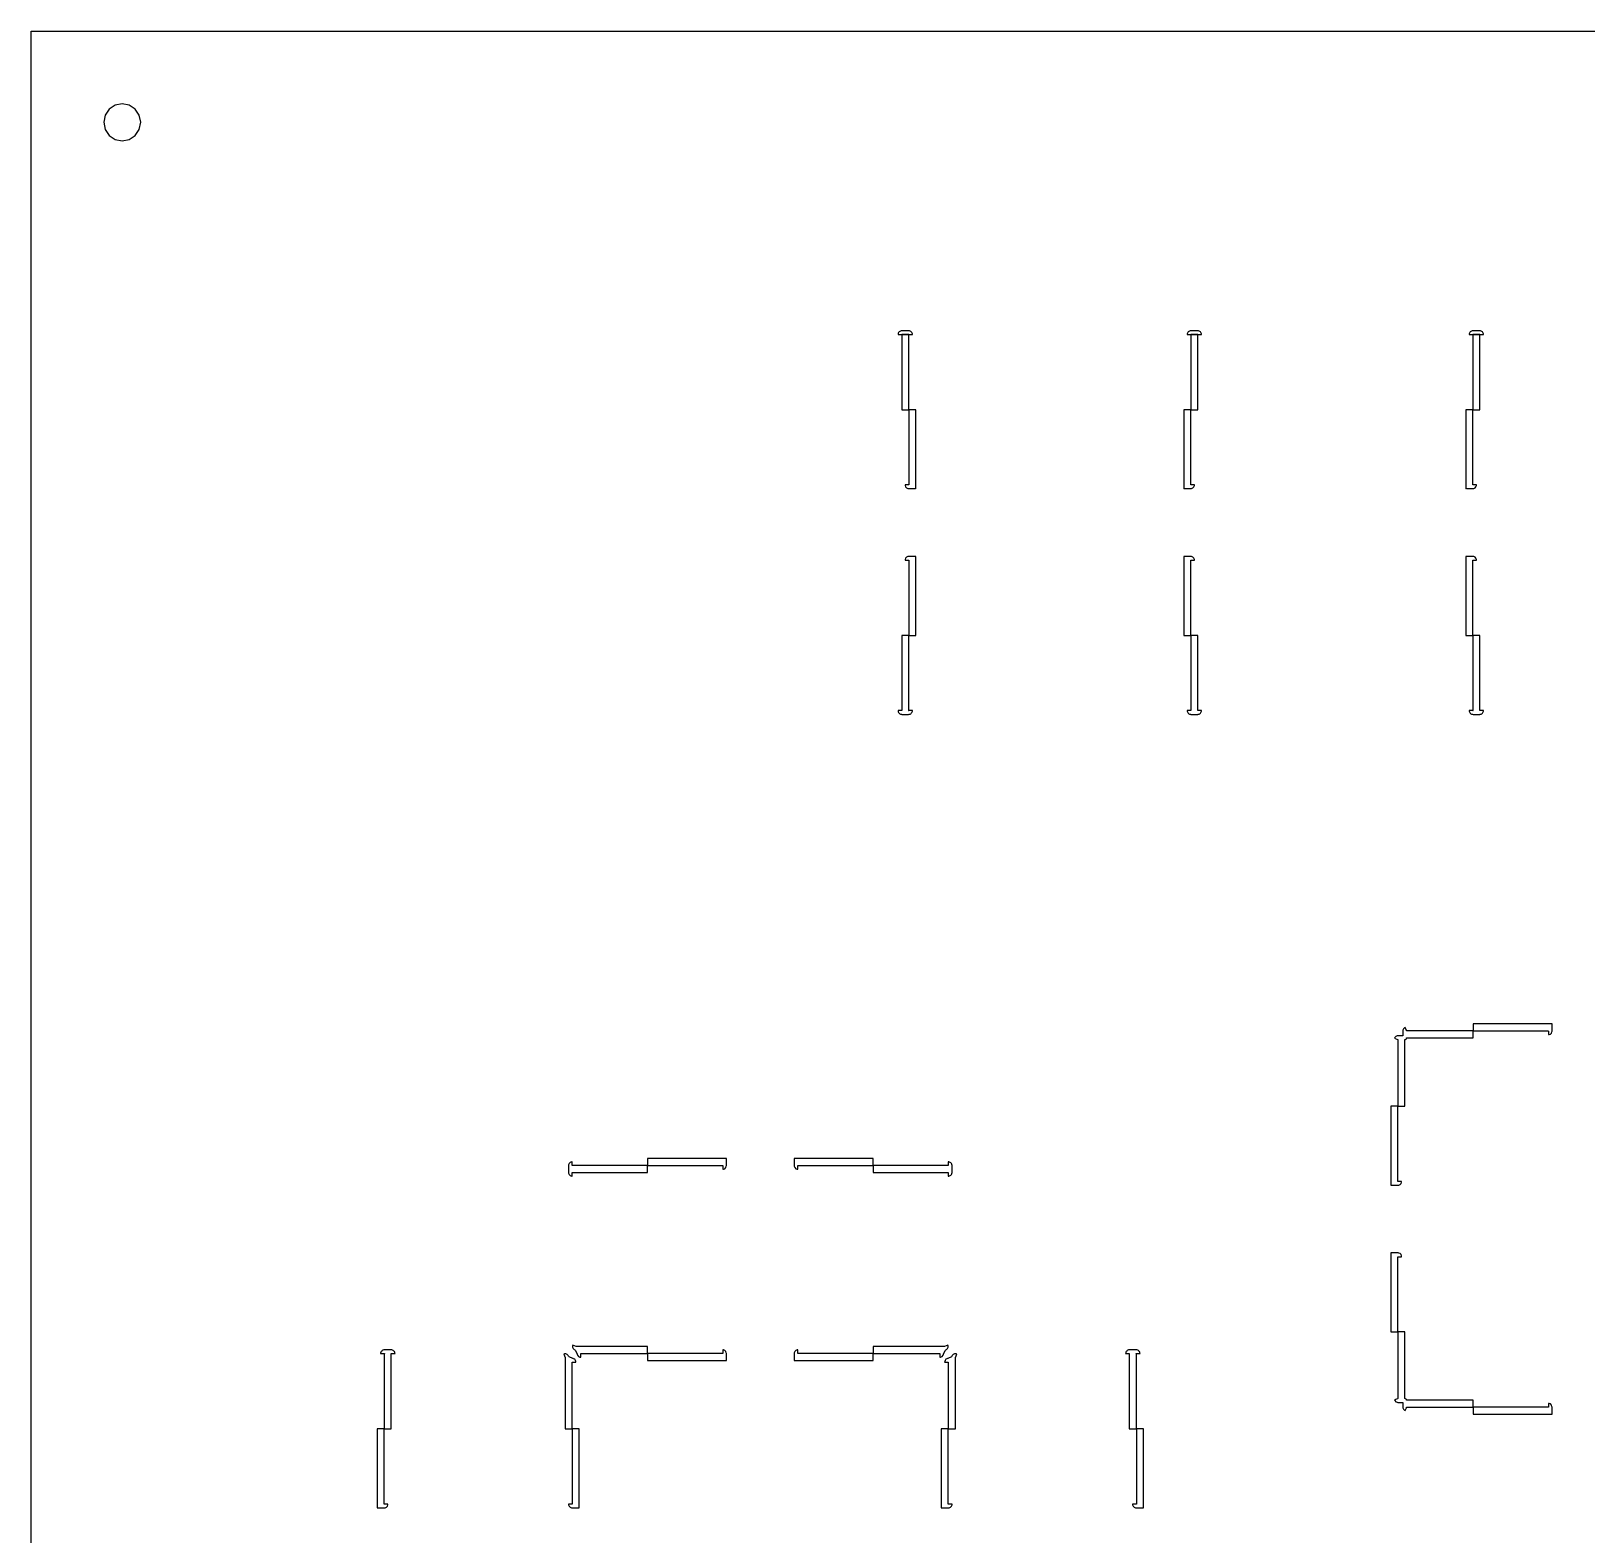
# Model space of a CAD drawing. Header units: metres. Extents: x -73 to 826, y -34 to 331.
# Drawn here: x -73.1 to 137.1, y 127.9 to 331 of the extents above; entities that cross this region are included whole.
import ezdxf

# ---------------------------------------------------------------- set-up
doc = ezdxf.new("R2010")
doc.units = ezdxf.units.M

msp = doc.modelspace()

# ---------------------------------------------------------------- linework, layer by layer
for points in [[(371.51, -33.64), (-73.11, -33.64), (-73.11, 330.98), (371.51, 330.98), (371.51, -33.64)], [(-58.3, 318.67), (-58.49, 319.63), (-59.03, 320.44), (-59.84, 320.98), (-60.8, 321.17), (-61.76, 320.98), (-62.57, 320.44), (-63.11, 319.63), (-63.3, 318.67), (-63.11, 317.71), (-62.57, 316.9), (-61.76, 316.36), (-60.8, 316.17), (-59.84, 316.36), (-59.03, 316.9), (-58.49, 317.71), (-58.3, 318.67)], [(44.01, 290.02), (45.95, 290.02), (45.95, 290.05), (45.95, 290.05), (45.95, 290.1), (45.94, 290.11), (45.92, 290.2), (45.92, 290.2), (45.87, 290.29), (45.87, 290.29), (45.8, 290.37), (45.8, 290.37), (45.73, 290.43), (45.72, 290.44), (45.64, 290.48), (45.64, 290.48), (45.54, 290.51), (45.53, 290.51), (45.49, 290.52), (45.49, 290.52), (45.44, 290.52), (44.52, 290.52), (44.48, 290.52), (44.48, 290.52), (44.43, 290.51), (44.42, 290.51), (44.33, 290.48), (44.33, 290.48), (44.24, 290.44), (44.23, 290.43), (44.16, 290.37), (44.16, 290.37), (44.09, 290.29), (44.09, 290.29), (44.04, 290.2), (44.04, 290.2), (44.02, 290.11), (44.01, 290.1), (44.01, 290.05), (44.01, 290.05), (44.01, 290.02)], [(83.06, 290.02), (85.01, 290.02), (85.01, 290.05), (85.01, 290.05), (85, 290.1), (85, 290.11), (84.97, 290.2), (84.97, 290.2), (84.92, 290.29), (84.92, 290.29), (84.86, 290.37), (84.86, 290.37), (84.78, 290.43), (84.77, 290.44), (84.69, 290.48), (84.69, 290.48), (84.59, 290.51), (84.59, 290.51), (84.54, 290.52), (84.54, 290.52), (84.49, 290.52), (83.58, 290.52), (83.53, 290.52), (83.53, 290.52), (83.48, 290.51), (83.47, 290.51), (83.38, 290.48), (83.38, 290.48), (83.29, 290.44), (83.29, 290.43), (83.21, 290.37), (83.21, 290.37), (83.15, 290.29), (83.14, 290.29), (83.1, 290.2), (83.1, 290.2), (83.07, 290.11), (83.07, 290.1), (83.06, 290.05), (83.06, 290.05), (83.06, 290.02)], [(121.16, 290.02), (123.11, 290.02), (123.11, 290.05), (123.11, 290.05), (123.1, 290.1), (123.1, 290.11), (123.07, 290.2), (123.07, 290.2), (123.02, 290.29), (123.02, 290.29), (122.96, 290.37), (122.96, 290.37), (122.88, 290.43), (122.87, 290.44), (122.79, 290.48), (122.79, 290.48), (122.69, 290.51), (122.69, 290.51), (122.64, 290.52), (122.64, 290.52), (122.59, 290.52), (121.68, 290.52), (121.63, 290.52), (121.63, 290.52), (121.58, 290.51), (121.57, 290.51), (121.48, 290.48), (121.48, 290.48), (121.39, 290.44), (121.39, 290.43), (121.31, 290.37), (121.31, 290.37), (121.25, 290.29), (121.24, 290.29), (121.2, 290.2), (121.2, 290.2), (121.17, 290.11), (121.17, 290.1), (121.16, 290.05), (121.16, 290.05), (121.16, 290.02)], [(45.46, 279.88), (45.46, 290), (45.46, 290.01), (45.45, 290.02), (45.44, 290.02), (45.44, 290.02), (44.52, 290.02), (44.52, 290.02), (44.51, 290.02), (44.51, 290.01), (44.5, 290), (44.5, 279.88), (44.51, 279.88), (44.51, 279.87), (44.52, 279.87), (44.52, 279.86), (45.44, 279.86), (45.44, 279.87), (45.45, 279.87), (45.46, 279.88), (45.46, 279.88)], [(83.58, 279.86), (84.49, 279.86), (84.5, 279.87), (84.5, 279.87), (84.51, 279.88), (84.51, 279.88), (84.51, 290), (84.51, 290.01), (84.5, 290.02), (84.5, 290.02), (84.49, 290.02), (83.58, 290.02), (83.57, 290.02), (83.56, 290.02), (83.56, 290.01), (83.56, 290), (83.56, 279.88), (83.56, 279.88), (83.56, 279.87), (83.57, 279.87), (83.58, 279.86)], [(121.68, 279.86), (122.59, 279.86), (122.6, 279.87), (122.6, 279.87), (122.61, 279.88), (122.61, 279.88), (122.61, 290), (122.61, 290.01), (122.6, 290.02), (122.6, 290.02), (122.59, 290.02), (121.68, 290.02), (121.67, 290.02), (121.66, 290.02), (121.66, 290.01), (121.66, 290), (121.66, 279.88), (121.66, 279.88), (121.66, 279.87), (121.67, 279.87), (121.68, 279.86)], [(46.41, 269.2), (46.41, 279.84), (46.41, 279.85), (46.4, 279.86), (46.4, 279.86), (46.39, 279.86), (45.48, 279.86), (45.47, 279.86), (45.46, 279.86), (45.46, 279.85), (45.46, 279.84), (45.46, 269.73), (45.45, 269.72), (45.45, 269.71), (45.44, 269.71), (45.43, 269.7), (44.95, 269.7), (44.95, 269.61), (44.95, 269.61), (45.03, 269.43), (45.03, 269.43), (45.17, 269.29), (45.17, 269.29), (45.35, 269.21), (45.35, 269.21), (45.44, 269.2), (46.33, 269.2), (46.33, 269.2), (46.37, 269.19), (46.37, 269.19), (46.41, 269.2), (46.41, 269.2)], [(82.6, 279.84), (82.6, 269.2), (82.6, 269.2), (82.64, 269.19), (82.64, 269.19), (82.68, 269.2), (82.68, 269.2), (83.57, 269.2), (83.67, 269.21), (83.67, 269.21), (83.85, 269.29), (83.85, 269.29), (83.98, 269.43), (83.98, 269.43), (84.06, 269.61), (84.06, 269.61), (84.06, 269.7), (83.58, 269.7), (83.57, 269.71), (83.56, 269.71), (83.56, 269.72), (83.56, 269.73), (83.56, 279.84), (83.56, 279.85), (83.55, 279.86), (83.54, 279.86), (83.54, 279.86), (82.62, 279.86), (82.62, 279.86), (82.61, 279.86), (82.61, 279.85), (82.6, 279.84)], [(120.7, 279.84), (120.7, 269.2), (120.7, 269.2), (120.74, 269.19), (120.74, 269.19), (120.78, 269.2), (120.78, 269.2), (121.67, 269.2), (121.77, 269.21), (121.77, 269.21), (121.95, 269.29), (121.95, 269.29), (122.08, 269.43), (122.08, 269.43), (122.16, 269.61), (122.16, 269.61), (122.16, 269.7), (121.68, 269.7), (121.67, 269.71), (121.66, 269.71), (121.66, 269.72), (121.66, 269.73), (121.66, 279.84), (121.66, 279.85), (121.65, 279.86), (121.64, 279.86), (121.64, 279.86), (120.72, 279.86), (120.72, 279.86), (120.71, 279.86), (120.71, 279.85), (120.7, 279.84)], [(44.95, 259.54), (45.43, 259.54), (45.44, 259.54), (45.45, 259.54), (45.45, 259.53), (45.46, 259.52), (45.46, 249.4), (45.46, 249.4), (45.46, 249.39), (45.47, 249.39), (45.48, 249.38), (46.39, 249.38), (46.4, 249.39), (46.4, 249.39), (46.41, 249.4), (46.41, 249.4), (46.41, 260.05), (46.41, 260.05), (46.37, 260.05), (46.37, 260.05), (46.33, 260.04), (46.33, 260.04), (45.44, 260.04), (45.35, 260.03), (45.35, 260.03), (45.17, 259.96), (45.17, 259.96), (45.03, 259.82), (45.03, 259.82), (44.95, 259.64), (44.95, 259.64), (44.95, 259.54)], [(82.6, 260.05), (82.6, 249.4), (82.61, 249.4), (82.61, 249.39), (82.62, 249.39), (82.62, 249.38), (83.54, 249.38), (83.54, 249.39), (83.55, 249.39), (83.56, 249.4), (83.56, 249.4), (83.56, 259.52), (83.56, 259.53), (83.56, 259.54), (83.57, 259.54), (83.58, 259.54), (84.06, 259.54), (84.06, 259.64), (84.06, 259.64), (83.98, 259.82), (83.98, 259.82), (83.85, 259.96), (83.85, 259.96), (83.67, 260.03), (83.67, 260.03), (83.57, 260.04), (82.68, 260.04), (82.68, 260.04), (82.64, 260.05), (82.64, 260.05), (82.6, 260.05), (82.6, 260.05)], [(120.7, 260.05), (120.7, 249.4), (120.71, 249.4), (120.71, 249.39), (120.72, 249.39), (120.72, 249.38), (121.64, 249.38), (121.64, 249.39), (121.65, 249.39), (121.66, 249.4), (121.66, 249.4), (121.66, 259.52), (121.66, 259.53), (121.66, 259.54), (121.67, 259.54), (121.68, 259.54), (122.16, 259.54), (122.16, 259.64), (122.16, 259.64), (122.08, 259.82), (122.08, 259.82), (121.95, 259.96), (121.95, 259.96), (121.77, 260.03), (121.77, 260.03), (121.67, 260.04), (120.78, 260.04), (120.78, 260.04), (120.74, 260.05), (120.74, 260.05), (120.7, 260.05), (120.7, 260.05)], [(45.95, 239.22), (45.44, 239.22), (45.44, 239.23), (45.45, 239.23), (45.46, 239.24), (45.46, 239.24), (45.46, 249.36), (45.46, 249.36), (45.46, 249.37), (45.45, 249.37), (45.45, 249.38), (45.44, 249.38), (45.44, 249.38), (44.52, 249.38), (44.52, 249.38), (44.51, 249.38), (44.51, 249.37), (44.5, 249.36), (44.5, 239.24), (44.51, 239.24), (44.51, 239.23), (44.52, 239.23), (44.52, 239.22), (44.01, 239.22), (44.01, 239.19), (44.01, 239.19), (44.01, 239.15), (44.02, 239.14), (44.04, 239.05), (44.04, 239.04), (44.09, 238.96), (44.09, 238.95), (44.16, 238.88), (44.16, 238.88), (44.23, 238.81), (44.24, 238.81), (44.33, 238.76), (44.33, 238.76), (44.42, 238.74), (44.43, 238.73), (44.48, 238.73), (44.48, 238.73), (44.52, 238.72), (45.44, 238.72), (45.49, 238.73), (45.49, 238.73), (45.53, 238.73), (45.54, 238.74), (45.64, 238.76), (45.64, 238.76), (45.72, 238.81), (45.73, 238.81), (45.8, 238.88), (45.8, 238.88), (45.87, 238.95), (45.87, 238.96), (45.92, 239.04), (45.92, 239.05), (45.94, 239.14), (45.95, 239.15), (45.95, 239.19), (45.95, 239.19), (45.95, 239.22)], [(85.01, 239.22), (84.49, 239.22), (84.5, 239.23), (84.5, 239.23), (84.51, 239.24), (84.51, 239.24), (84.51, 249.36), (84.51, 249.37), (84.5, 249.38), (84.5, 249.38), (84.49, 249.38), (83.58, 249.38), (83.57, 249.38), (83.56, 249.38), (83.56, 249.37), (83.56, 249.36), (83.56, 239.24), (83.56, 239.24), (83.56, 239.23), (83.57, 239.23), (83.58, 239.22), (83.06, 239.22), (83.06, 239.19), (83.06, 239.19), (83.07, 239.15), (83.07, 239.14), (83.1, 239.05), (83.1, 239.04), (83.14, 238.96), (83.15, 238.95), (83.21, 238.88), (83.21, 238.88), (83.29, 238.81), (83.29, 238.81), (83.38, 238.76), (83.38, 238.76), (83.47, 238.74), (83.48, 238.73), (83.53, 238.73), (83.53, 238.73), (83.58, 238.72), (84.49, 238.72), (84.54, 238.73), (84.54, 238.73), (84.59, 238.73), (84.59, 238.74), (84.69, 238.76), (84.69, 238.76), (84.77, 238.81), (84.78, 238.81), (84.86, 238.88), (84.86, 238.88), (84.92, 238.95), (84.92, 238.96), (84.97, 239.04), (84.97, 239.05), (85, 239.14), (85, 239.15), (85.01, 239.19), (85.01, 239.19), (85.01, 239.22)], [(123.11, 239.22), (122.59, 239.22), (122.6, 239.23), (122.6, 239.23), (122.61, 239.24), (122.61, 239.24), (122.61, 249.36), (122.61, 249.37), (122.6, 249.38), (122.6, 249.38), (122.59, 249.38), (121.68, 249.38), (121.67, 249.38), (121.66, 249.38), (121.66, 249.37), (121.66, 249.36), (121.66, 239.24), (121.66, 239.24), (121.66, 239.23), (121.67, 239.23), (121.68, 239.22), (121.16, 239.22), (121.16, 239.19), (121.16, 239.19), (121.17, 239.15), (121.17, 239.14), (121.2, 239.05), (121.2, 239.04), (121.24, 238.96), (121.25, 238.95), (121.31, 238.88), (121.31, 238.88), (121.39, 238.81), (121.39, 238.81), (121.48, 238.76), (121.48, 238.76), (121.57, 238.74), (121.58, 238.73), (121.63, 238.73), (121.63, 238.73), (121.68, 238.72), (122.59, 238.72), (122.64, 238.73), (122.64, 238.73), (122.69, 238.73), (122.69, 238.74), (122.79, 238.76), (122.79, 238.76), (122.87, 238.81), (122.88, 238.81), (122.96, 238.88), (122.96, 238.88), (123.02, 238.95), (123.02, 238.96), (123.07, 239.04), (123.07, 239.05), (123.1, 239.14), (123.1, 239.15), (123.11, 239.19), (123.11, 239.19), (123.11, 239.22)], [(111.08, 194.99), (111.46, 194.83), (111.54, 194.82), (111.54, 194.82), (111.54, 185.83), (111.54, 185.82), (111.55, 185.82), (111.55, 185.81), (111.56, 185.81), (112.47, 185.81), (112.48, 185.81), (112.49, 185.82), (112.49, 185.82), (112.49, 185.83), (112.49, 194.82), (112.49, 194.82), (112.57, 194.83), (112.63, 194.88), (112.68, 194.94), (112.69, 195.02), (121.68, 195.02), (121.69, 195.02), (121.69, 195.02), (121.7, 195.03), (121.7, 195.04), (121.7, 195.95), (121.7, 195.96), (121.69, 195.96), (121.69, 195.97), (121.68, 195.97), (112.69, 195.97), (112.68, 196.05), (112.52, 196.43), (112.52, 196.43), (112.42, 196.38), (112.42, 196.38), (112.28, 196.25), (112.28, 196.25), (112.2, 196.07), (112.2, 196.07), (112.19, 195.97), (112.19, 195.32), (112.19, 195.32), (112.19, 195.32), (112.19, 195.32), (112.19, 195.32), (111.54, 195.32), (111.44, 195.31), (111.44, 195.31), (111.26, 195.23), (111.26, 195.23), (111.12, 195.09), (111.12, 195.09), (111.08, 194.99)], [(132.37, 196.92), (121.72, 196.92), (121.71, 196.92), (121.71, 196.92), (121.7, 196.91), (121.7, 196.9), (121.7, 195.99), (121.7, 195.98), (121.71, 195.98), (121.71, 195.97), (121.72, 195.97), (131.84, 195.97), (131.85, 195.97), (131.85, 195.96), (131.86, 195.96), (131.86, 195.95), (131.86, 195.47), (131.96, 195.47), (131.96, 195.47), (132.14, 195.54), (132.14, 195.54), (132.27, 195.68), (132.27, 195.68), (132.35, 195.86), (132.35, 195.86), (132.36, 195.96), (132.36, 195.99), (132.36, 196.84), (132.36, 196.84), (132.37, 196.89), (132.37, 196.89), (132.37, 196.92), (132.37, 196.92)], [(110.59, 185.79), (110.59, 175.65), (110.59, 175.14), (110.59, 175.14), (110.62, 175.14), (110.62, 175.14), (110.67, 175.15), (110.67, 175.15), (111.52, 175.15), (111.55, 175.15), (111.65, 175.16), (111.65, 175.16), (111.83, 175.23), (111.83, 175.23), (111.97, 175.37), (111.97, 175.37), (112.04, 175.55), (112.04, 175.55), (112.04, 175.65), (111.56, 175.65), (111.55, 175.65), (111.55, 175.66), (111.54, 175.66), (111.54, 175.67), (111.54, 185.79), (111.54, 185.8), (111.53, 185.8), (111.53, 185.81), (111.52, 185.81), (110.61, 185.81), (110.6, 185.81), (110.59, 185.8), (110.59, 185.8), (110.59, 185.79)], [(10.16, 177.82), (10.16, 177.81), (10.16, 177.81), (10.17, 177.8), (10.18, 177.8), (20.3, 177.8), (20.31, 177.8), (20.31, 177.79), (20.32, 177.79), (20.32, 177.78), (20.32, 177.3), (20.42, 177.3), (20.42, 177.3), (20.6, 177.37), (20.6, 177.37), (20.73, 177.51), (20.73, 177.51), (20.81, 177.69), (20.81, 177.69), (20.82, 177.79), (20.82, 178.67), (20.82, 178.67), (20.83, 178.72), (20.83, 178.72), (20.83, 178.75), (20.83, 178.75), (10.18, 178.75), (10.17, 178.75), (10.17, 178.75), (10.16, 178.74), (10.16, 178.73), (10.16, 177.82), (10.16, 177.82)], [(30.48, 177.3), (30.48, 177.78), (30.48, 177.79), (30.49, 177.79), (30.49, 177.8), (30.5, 177.8), (40.62, 177.8), (40.63, 177.8), (40.63, 177.81), (40.64, 177.81), (40.64, 177.82), (40.64, 177.82), (40.64, 177.82), (40.64, 178.73), (40.64, 178.74), (40.63, 178.75), (40.63, 178.75), (40.62, 178.75), (29.97, 178.75), (29.97, 178.75), (29.97, 178.72), (29.97, 178.72), (29.98, 178.67), (29.98, 178.67), (29.98, 177.79), (29.99, 177.69), (29.99, 177.69), (30.07, 177.51), (30.07, 177.51), (30.2, 177.37), (30.2, 177.37), (30.38, 177.3), (30.38, 177.3), (30.48, 177.3)], [(0, 176.35), (0, 176.87), (0, 176.86), (0.01, 176.85), (0.01, 176.85), (0.02, 176.85), (10.14, 176.85), (10.15, 176.85), (10.15, 176.85), (10.16, 176.86), (10.16, 176.87), (10.16, 177.78), (10.16, 177.79), (10.15, 177.79), (10.15, 177.8), (10.14, 177.8), (0.02, 177.8), (0.01, 177.8), (0.01, 177.79), (0, 177.79), (0, 177.78), (0, 177.8), (0, 178.3), (-0.03, 178.3), (-0.03, 178.3), (-0.08, 178.29), (-0.08, 178.29), (-0.18, 178.26), (-0.18, 178.26), (-0.27, 178.21), (-0.27, 178.21), (-0.35, 178.15), (-0.35, 178.15), (-0.41, 178.07), (-0.41, 178.07), (-0.46, 177.98), (-0.46, 177.98), (-0.49, 177.88), (-0.49, 177.88), (-0.5, 177.83), (-0.5, 177.83), (-0.5, 177.78), (-0.5, 176.87), (-0.5, 176.82), (-0.5, 176.82), (-0.49, 176.77), (-0.49, 176.76), (-0.46, 176.67), (-0.46, 176.67), (-0.41, 176.58), (-0.41, 176.58), (-0.35, 176.5), (-0.35, 176.5), (-0.27, 176.44), (-0.27, 176.43), (-0.18, 176.39), (-0.18, 176.39), (-0.08, 176.36), (-0.08, 176.36), (-0.03, 176.35), (-0.03, 176.35), (0, 176.35)], [(50.8, 178.3), (50.8, 177.78), (50.8, 177.79), (50.79, 177.79), (50.79, 177.8), (50.78, 177.8), (40.66, 177.8), (40.65, 177.8), (40.65, 177.79), (40.64, 177.79), (40.64, 177.78), (40.64, 177.78), (40.64, 177.78), (40.64, 176.87), (40.64, 176.86), (40.65, 176.85), (40.65, 176.85), (40.66, 176.85), (50.78, 176.85), (50.79, 176.85), (50.79, 176.85), (50.8, 176.86), (50.8, 176.87), (50.8, 176.35), (50.83, 176.35), (50.83, 176.35), (50.88, 176.36), (50.88, 176.36), (50.98, 176.39), (50.98, 176.39), (51.07, 176.43), (51.07, 176.44), (51.15, 176.5), (51.15, 176.5), (51.21, 176.58), (51.21, 176.58), (51.26, 176.67), (51.26, 176.67), (51.29, 176.76), (51.29, 176.77), (51.3, 176.82), (51.3, 176.82), (51.3, 176.87), (51.3, 177.78), (51.3, 177.83), (51.3, 177.83), (51.29, 177.88), (51.29, 177.88), (51.26, 177.98), (51.26, 177.98), (51.21, 178.07), (51.21, 178.07), (51.15, 178.15), (51.15, 178.15), (51.07, 178.21), (51.07, 178.21), (50.98, 178.26), (50.98, 178.26), (50.88, 178.29), (50.88, 178.29), (50.83, 178.3), (50.83, 178.3), (50.8, 178.3)], [(110.59, 166), (110.59, 165.49), (110.59, 155.35), (110.59, 155.34), (110.59, 155.34), (110.6, 155.33), (110.61, 155.33), (111.52, 155.33), (111.53, 155.33), (111.53, 155.34), (111.54, 155.34), (111.54, 155.35), (111.54, 165.47), (111.54, 165.48), (111.55, 165.48), (111.55, 165.49), (111.56, 165.49), (112.04, 165.49), (112.04, 165.59), (112.04, 165.59), (111.97, 165.77), (111.97, 165.77), (111.83, 165.9), (111.83, 165.9), (111.65, 165.98), (111.65, 165.98), (111.55, 165.99), (110.67, 165.99), (110.67, 165.99), (110.62, 166), (110.62, 166), (110.59, 166), (110.59, 166)], [(1.15, 151.9), (1.15, 152.4), (10.14, 152.4), (10.15, 152.4), (10.16, 152.41), (10.16, 152.41), (10.16, 152.42), (10.16, 152.42), (10.16, 153.33), (10.16, 153.34), (10.15, 153.35), (10.15, 153.35), (10.14, 153.35), (0.52, 153.35), (0.08, 153.54), (0.07, 153.54), (0.07, 153.54), (0.04, 153.45), (0.04, 153.45), (0.04, 153.25), (0.04, 153.25), (0.11, 153.07), (0.11, 153.07), (0.25, 152.94), (0.25, 152.94), (0.34, 152.89), (0.44, 152.84), (0.44, 152.84), (0.44, 152.84), (0.66, 152.33), (0.66, 152.33), (0.66, 152.3), (0.7, 152.19), (0.7, 152.19), (0.84, 152.01), (0.84, 152.01), (1.04, 151.91), (1.04, 151.91), (1.15, 151.9)], [(50.73, 153.54), (50.72, 153.54), (50.28, 153.35), (40.66, 153.35), (40.65, 153.35), (40.65, 153.35), (40.64, 153.34), (40.64, 153.33), (40.64, 152.42), (40.64, 152.41), (40.65, 152.41), (40.65, 152.4), (40.66, 152.4), (49.65, 152.4), (49.65, 151.9), (49.76, 151.91), (49.76, 151.91), (49.96, 152.01), (49.96, 152.01), (50.1, 152.19), (50.1, 152.19), (50.14, 152.3), (50.14, 152.33), (50.14, 152.33), (50.36, 152.84), (50.36, 152.84), (50.36, 152.84), (50.46, 152.89), (50.55, 152.94), (50.55, 152.94), (50.69, 153.07), (50.69, 153.07), (50.76, 153.25), (50.76, 153.25), (50.76, 153.45), (50.76, 153.45), (50.73, 153.54), (50.73, 153.54)], [(112.52, 144.71), (112.68, 145.09), (112.69, 145.17), (121.68, 145.17), (121.69, 145.17), (121.69, 145.18), (121.7, 145.18), (121.7, 145.19), (121.7, 146.1), (121.7, 146.11), (121.69, 146.12), (121.69, 146.12), (121.68, 146.12), (112.69, 146.12), (112.68, 146.2), (112.63, 146.26), (112.57, 146.31), (112.49, 146.32), (112.49, 146.32), (112.49, 155.31), (112.49, 155.32), (112.49, 155.32), (112.48, 155.33), (112.47, 155.33), (111.56, 155.33), (111.55, 155.33), (111.55, 155.32), (111.54, 155.32), (111.54, 155.31), (111.54, 155.31), (111.54, 146.32), (111.46, 146.31), (111.08, 146.15), (111.12, 146.05), (111.12, 146.05), (111.26, 145.91), (111.26, 145.91), (111.44, 145.83), (111.44, 145.83), (111.54, 145.82), (112.19, 145.82), (112.19, 145.82), (112.19, 145.82), (112.19, 145.82), (112.19, 145.82), (112.19, 145.17), (112.2, 145.07), (112.2, 145.07), (112.28, 144.89), (112.28, 144.89), (112.42, 144.75), (112.42, 144.75), (112.52, 144.71)], [(-25.9, 152.4), (-25.38, 152.4), (-25.39, 152.4), (-25.39, 152.39), (-25.4, 152.39), (-25.4, 152.38), (-25.4, 142.26), (-25.4, 142.26), (-25.4, 142.26), (-25.4, 142.25), (-25.39, 142.25), (-25.39, 142.24), (-25.38, 142.24), (-24.47, 142.24), (-24.46, 142.24), (-24.45, 142.25), (-24.45, 142.25), (-24.45, 142.26), (-24.45, 152.38), (-24.45, 152.39), (-24.45, 152.39), (-24.46, 152.4), (-24.47, 152.4), (-23.95, 152.4), (-23.95, 152.43), (-23.95, 152.43), (-23.96, 152.48), (-23.96, 152.48), (-23.99, 152.58), (-23.99, 152.58), (-24.03, 152.67), (-24.04, 152.67), (-24.1, 152.75), (-24.1, 152.75), (-24.18, 152.81), (-24.18, 152.81), (-24.27, 152.86), (-24.27, 152.86), (-24.36, 152.89), (-24.37, 152.89), (-24.42, 152.9), (-24.42, 152.9), (-24.47, 152.9), (-25.38, 152.9), (-25.43, 152.9), (-25.43, 152.9), (-25.48, 152.89), (-25.48, 152.89), (-25.58, 152.86), (-25.58, 152.86), (-25.67, 152.81), (-25.67, 152.81), (-25.75, 152.75), (-25.75, 152.75), (-25.81, 152.67), (-25.81, 152.67), (-25.86, 152.58), (-25.86, 152.58), (-25.89, 152.48), (-25.89, 152.48), (-25.9, 152.43), (-25.9, 152.43), (-25.9, 152.4)], [(-1.14, 152.33), (-1.14, 152.32), (-0.95, 151.88), (-0.95, 142.26), (-0.95, 142.25), (-0.95, 142.25), (-0.94, 142.24), (-0.93, 142.24), (-0.02, 142.24), (-0.01, 142.24), (-0.01, 142.24), (0, 142.25), (0, 142.26), (0, 142.26), (0, 142.26), (0, 151.25), (0.5, 151.25), (0.49, 151.33), (0.49, 151.33), (0.43, 151.49), (0.43, 151.49), (0.33, 151.63), (0.33, 151.63), (0.18, 151.71), (0.18, 151.71), (0.1, 151.74), (0.07, 151.74), (0.07, 151.74), (-0.44, 151.96), (-0.44, 151.96), (-0.44, 151.96), (-0.49, 152.06), (-0.54, 152.15), (-0.54, 152.15), (-0.67, 152.29), (-0.67, 152.29), (-0.85, 152.36), (-0.85, 152.36), (-1.05, 152.36), (-1.05, 152.36), (-1.14, 152.33), (-1.14, 152.33)], [(10.16, 152.38), (10.16, 152.38), (10.16, 151.47), (10.16, 151.46), (10.17, 151.45), (10.17, 151.45), (10.18, 151.45), (20.83, 151.45), (20.83, 151.45), (20.83, 151.48), (20.83, 151.48), (20.82, 151.53), (20.82, 151.53), (20.82, 152.41), (20.81, 152.51), (20.81, 152.51), (20.73, 152.69), (20.73, 152.69), (20.6, 152.83), (20.6, 152.83), (20.42, 152.9), (20.42, 152.9), (20.32, 152.9), (20.32, 152.42), (20.32, 152.41), (20.31, 152.41), (20.31, 152.4), (20.3, 152.4), (10.18, 152.4), (10.17, 152.4), (10.16, 152.39), (10.16, 152.39), (10.16, 152.38)], [(29.97, 151.45), (40.62, 151.45), (40.63, 151.45), (40.63, 151.45), (40.64, 151.46), (40.64, 151.47), (40.64, 152.38), (40.64, 152.38), (40.64, 152.38), (40.64, 152.39), (40.63, 152.39), (40.63, 152.4), (40.62, 152.4), (30.5, 152.4), (30.49, 152.4), (30.49, 152.41), (30.48, 152.41), (30.48, 152.42), (30.48, 152.9), (30.38, 152.9), (30.38, 152.9), (30.2, 152.83), (30.2, 152.83), (30.07, 152.69), (30.07, 152.69), (29.99, 152.51), (29.99, 152.51), (29.98, 152.41), (29.98, 151.53), (29.98, 151.53), (29.97, 151.48), (29.97, 151.48), (29.97, 151.45), (29.97, 151.45)], [(50.3, 151.25), (50.8, 151.25), (50.8, 142.26), (50.8, 142.26), (50.8, 142.26), (50.8, 142.25), (50.81, 142.25), (50.81, 142.24), (50.82, 142.24), (51.73, 142.24), (51.74, 142.24), (51.75, 142.25), (51.75, 142.25), (51.75, 142.26), (51.75, 151.88), (51.94, 152.32), (51.94, 152.33), (51.94, 152.33), (51.85, 152.36), (51.85, 152.36), (51.65, 152.36), (51.65, 152.36), (51.47, 152.29), (51.47, 152.29), (51.34, 152.15), (51.34, 152.15), (51.29, 152.06), (51.24, 151.96), (51.24, 151.96), (51.24, 151.96), (50.73, 151.74), (50.73, 151.74), (50.7, 151.74), (50.62, 151.71), (50.62, 151.71), (50.47, 151.63), (50.47, 151.63), (50.37, 151.49), (50.37, 151.49), (50.31, 151.33), (50.31, 151.33), (50.3, 151.25)], [(74.75, 152.4), (75.27, 152.4), (75.26, 152.4), (75.25, 152.39), (75.25, 152.39), (75.25, 152.38), (75.25, 142.26), (75.25, 142.25), (75.25, 142.25), (75.26, 142.24), (75.27, 142.24), (76.18, 142.24), (76.19, 142.24), (76.19, 142.25), (76.2, 142.25), (76.2, 142.26), (76.2, 152.38), (76.2, 152.39), (76.19, 152.39), (76.19, 152.4), (76.18, 152.4), (76.7, 152.4), (76.7, 152.43), (76.7, 152.43), (76.69, 152.48), (76.69, 152.48), (76.66, 152.58), (76.66, 152.58), (76.61, 152.67), (76.61, 152.67), (76.55, 152.75), (76.55, 152.75), (76.47, 152.81), (76.47, 152.81), (76.38, 152.86), (76.38, 152.86), (76.28, 152.89), (76.28, 152.89), (76.23, 152.9), (76.23, 152.9), (76.18, 152.9), (75.27, 152.9), (75.22, 152.9), (75.22, 152.9), (75.17, 152.89), (75.16, 152.89), (75.07, 152.86), (75.07, 152.86), (74.98, 152.81), (74.98, 152.81), (74.9, 152.75), (74.9, 152.75), (74.84, 152.67), (74.83, 152.67), (74.79, 152.58), (74.79, 152.58), (74.76, 152.48), (74.76, 152.48), (74.75, 152.43), (74.75, 152.43), (74.75, 152.4)], [(121.7, 145.15), (121.7, 145.15), (121.7, 144.24), (121.7, 144.23), (121.71, 144.22), (121.71, 144.22), (121.72, 144.22), (131.86, 144.22), (132.37, 144.22), (132.37, 144.22), (132.37, 144.25), (132.37, 144.25), (132.36, 144.3), (132.36, 144.3), (132.36, 145.18), (132.35, 145.28), (132.35, 145.28), (132.27, 145.46), (132.27, 145.46), (132.14, 145.6), (132.14, 145.6), (131.96, 145.67), (131.96, 145.67), (131.86, 145.67), (131.86, 145.19), (131.86, 145.18), (131.85, 145.18), (131.85, 145.17), (131.84, 145.17), (121.72, 145.17), (121.71, 145.17), (121.71, 145.16), (121.7, 145.16), (121.7, 145.15)], [(-24.9, 132.08), (-25.38, 132.08), (-25.39, 132.08), (-25.39, 132.09), (-25.4, 132.09), (-25.4, 132.1), (-25.4, 142.22), (-25.4, 142.23), (-25.41, 142.23), (-25.41, 142.24), (-25.42, 142.24), (-26.33, 142.24), (-26.34, 142.24), (-26.35, 142.23), (-26.35, 142.23), (-26.35, 142.22), (-26.35, 131.57), (-26.35, 131.57), (-26.32, 131.57), (-26.32, 131.57), (-26.27, 131.58), (-26.27, 131.58), (-25.39, 131.58), (-25.29, 131.59), (-25.29, 131.59), (-25.11, 131.67), (-25.11, 131.67), (-24.97, 131.8), (-24.97, 131.8), (-24.9, 131.98), (-24.9, 131.98), (-24.9, 132.08)], [(0, 142.22), (0, 142.22), (0, 132.1), (0, 132.09), (-0.01, 132.09), (-0.01, 132.08), (-0.02, 132.08), (-0.5, 132.08), (-0.5, 131.98), (-0.5, 131.98), (-0.43, 131.8), (-0.43, 131.8), (-0.29, 131.67), (-0.29, 131.67), (-0.11, 131.59), (-0.11, 131.59), (-0.01, 131.58), (0.87, 131.58), (0.87, 131.58), (0.92, 131.57), (0.92, 131.57), (0.95, 131.57), (0.95, 131.57), (0.95, 132.08), (0.95, 142.22), (0.95, 142.23), (0.95, 142.23), (0.94, 142.24), (0.93, 142.24), (0.02, 142.24), (0.01, 142.24), (0.01, 142.24), (0, 142.23), (0, 142.22), (0, 142.22)], [(51.3, 132.08), (50.82, 132.08), (50.81, 132.08), (50.81, 132.09), (50.8, 132.09), (50.8, 132.1), (50.8, 142.22), (50.8, 142.23), (50.79, 142.23), (50.79, 142.24), (50.78, 142.24), (49.87, 142.24), (49.86, 142.24), (49.85, 142.23), (49.85, 142.23), (49.85, 142.22), (49.85, 131.57), (49.85, 131.57), (49.88, 131.57), (49.88, 131.57), (49.93, 131.58), (49.93, 131.58), (50.81, 131.58), (50.91, 131.59), (50.91, 131.59), (51.09, 131.67), (51.09, 131.67), (51.23, 131.8), (51.23, 131.8), (51.3, 131.98), (51.3, 131.98), (51.3, 132.08)], [(77.15, 131.57), (77.15, 142.22), (77.15, 142.23), (77.15, 142.23), (77.14, 142.24), (77.13, 142.24), (76.22, 142.24), (76.21, 142.24), (76.21, 142.23), (76.2, 142.23), (76.2, 142.22), (76.2, 132.1), (76.2, 132.09), (76.19, 132.09), (76.19, 132.08), (76.18, 132.08), (75.7, 132.08), (75.7, 131.98), (75.7, 131.98), (75.77, 131.8), (75.77, 131.8), (75.91, 131.67), (75.91, 131.67), (76.09, 131.59), (76.09, 131.59), (76.19, 131.58), (77.07, 131.58), (77.07, 131.58), (77.12, 131.57), (77.12, 131.57), (77.15, 131.57), (77.15, 131.57)]]:
    msp.add_lwpolyline(points)

doc.saveas('drawing.dxf')
